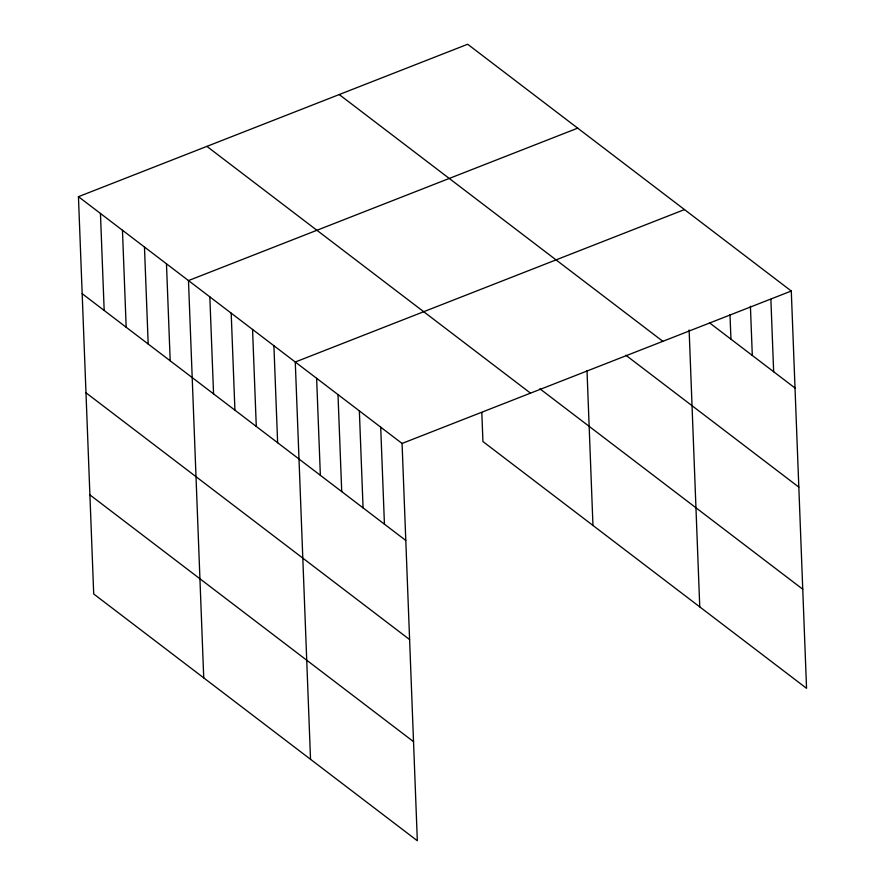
<?xml version="1.0" encoding="UTF-8"?>
<svg xmlns="http://www.w3.org/2000/svg" width="885" height="885" viewBox="0 0 885 885"><rect width="100%" height="100%" fill="white"/><g stroke="black" fill="none" stroke-linecap="round" stroke-linejoin="round"><path stroke-width="1.33" d="M78.444 196.68L402.067 443.451L417.333 840.75L93.71 593.979L78.444 196.68L467.667 44.25L791.29 291.021L806.556 688.32L482.933 441.549L481.827 412.653M577.706 128.148L188.472 280.578L203.738 677.888M684.492 209.579L295.269 362.009L310.535 759.319M402.067 443.451L791.29 291.021M709.582 322.881L795.018 388.028M339.22 94.551L662.854 341.322M625.817 355.206L798.823 487.126M539.905 388.803L802.75 589.222M206.891 146.379L530.513 393.15M82.172 293.687L405.795 540.458M85.978 392.785L409.6 639.556M89.905 494.881L413.527 741.652M770.879 299.329L773.656 371.744M750.414 306.265L752.305 355.46M729.992 314.573L730.944 339.165M689.127 329.994L699.758 606.889M587.009 370.549L592.961 525.458M380.705 427.156L384.433 524.174M359.354 410.872L363.071 507.89M337.993 394.588L341.721 491.595M316.631 378.304L320.359 475.311M273.907 345.725L277.636 442.743M252.557 329.441L256.285 426.448M231.195 313.157L234.923 410.164M209.833 296.862L213.562 393.88M166.468 263.796L170.197 360.815M144.465 247.015L148.193 344.033M122.462 230.244L126.179 327.251M100.447 213.462L104.176 310.469"/></g></svg>
